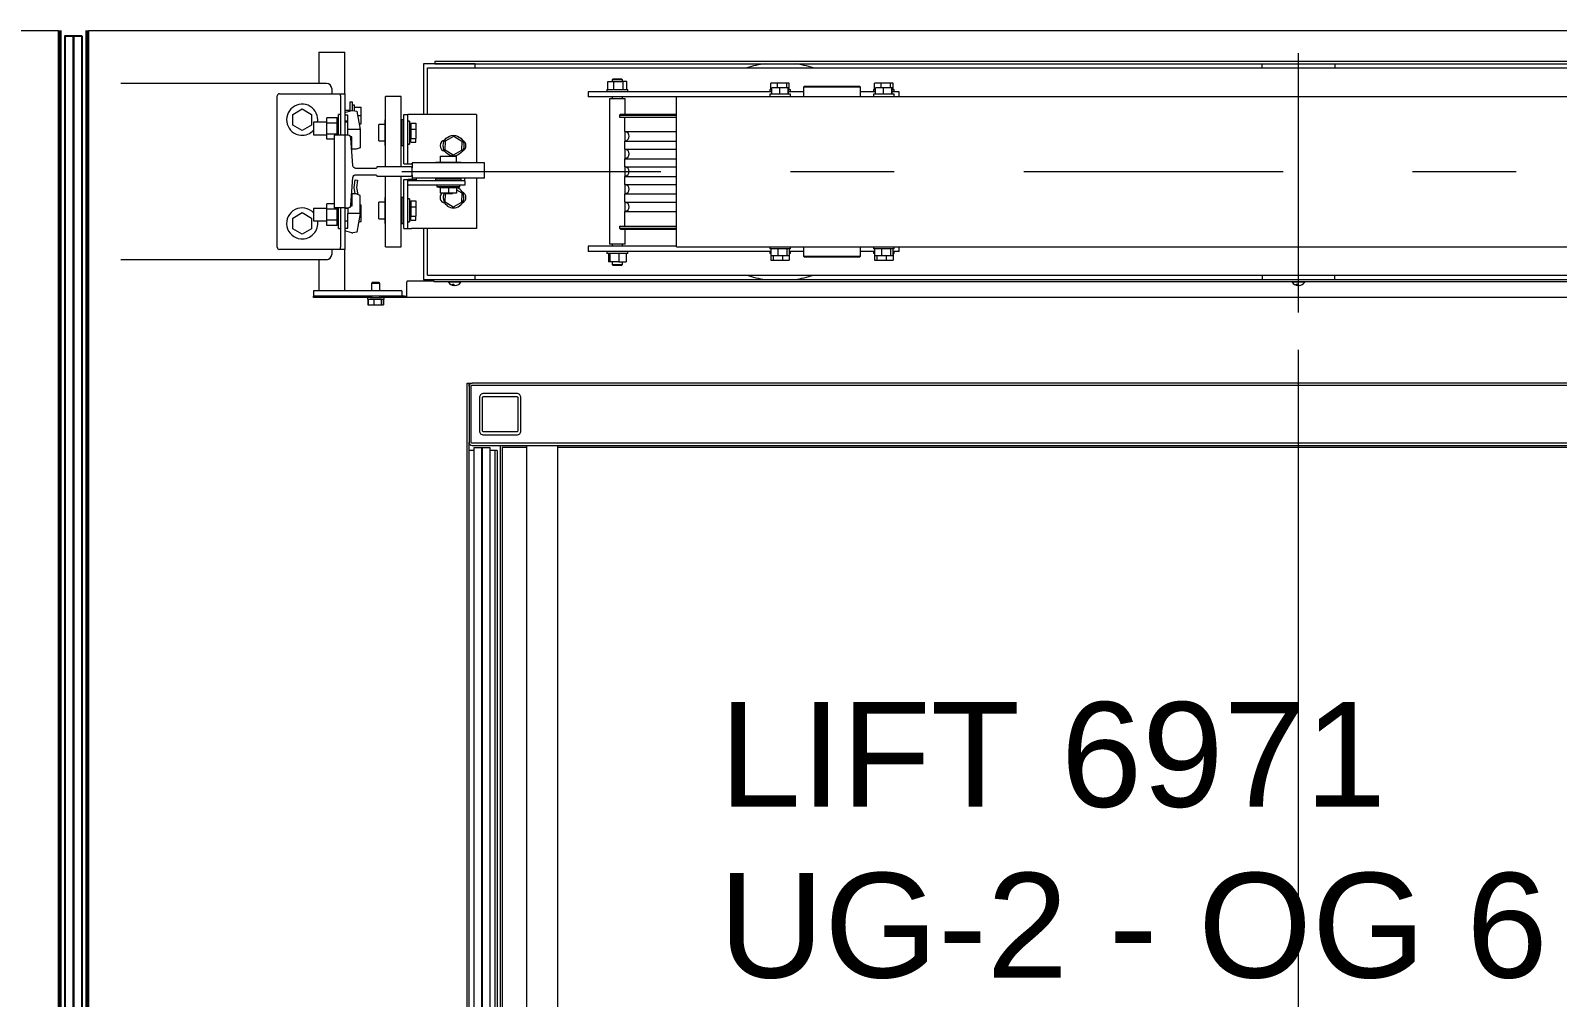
# Model space of a CAD drawing. Header units: millimetres. Extents: x -5 to 111, y -3 to 86.
# Drawn here: x 15.427 to 16.9, y 48.568 to 49.5 of the extents above; entities that cross this region are included whole.
import ezdxf

# ---------------------------------------------------------------- set-up
doc = ezdxf.new("R2010")
doc.units = ezdxf.units.MM
doc.linetypes.add('STRICHPUNKT2', pattern=[0.5, 0.25, -0.125, 0, -0.125])
for name, color, linetype, lineweight in [('A1------N-', 9, 'Continuous', 25), ('A1I6----E-', 3, 'Continuous', 25), ('A1M11---E-', 3, 'Continuous', 25), ('A1Z21---E-', 210, 'Continuous', 18)]:
    doc.layers.add(name, color=color, linetype=linetype, lineweight=lineweight)
doc.styles.add('ARIAL', font='ARIAL.TTF')

# ---------------------------------------------------------------- blocks, each defined once
blk = doc.blocks.new('Gruppe-411')
at = {"layer": 'A1I6----E-', "linetype": 'Continuous', "lineweight": 9}
for p, q in [((-34.9204, 6.5564), (-34.9204, 5.6114)), ((-34.9184, 6.5544), (-34.9184, 5.6114)), ((-34.8949, 6.5544), (-34.9184, 6.5544)), ((-33.4404, 6.5544), (-34.8649, 6.5544))]:
    blk.add_line(p, q, dxfattribs=at)
blk = doc.blocks.new('Gruppe-412')
at = {"layer": 'A1I6----E-', "linetype": 'Continuous', "lineweight": 9}
for p, q in [((-34.9524, 6.6164), (-34.9504, 6.6164)), ((-34.9524, 5.6114), (-34.9524, 6.6164)), ((-34.9504, 6.6164), (-34.9474, 6.6164)), ((-34.9504, 6.6134), (-34.9504, 6.6164)), ((-34.9504, 5.6114), (-34.9504, 6.5594)), ((-34.9474, 6.5514), (-34.9504, 6.5514)), ((-34.9459, 6.5514), (-34.9474, 6.5514)), ((-34.9284, 6.5514), (-34.9299, 6.5514)), ((-34.9254, 6.5514), (-34.9284, 6.5514)), ((-34.9254, 6.5514), (-34.9254, 5.6114)), ((-34.9234, 6.5514), (-34.9254, 6.5514)), ((-34.9234, 6.5514), (-34.9234, 5.6114))]:
    blk.add_line(p, q, dxfattribs=at)
for points in [[(-34.9459, 6.5539), (-34.9459, 4.2689), (-34.9382, 4.2689), (-34.9382, 6.5539)], [(-34.9299, 6.5539), (-34.9377, 6.5539), (-34.9377, 4.2689), (-34.9299, 4.2689)]]:
    blk.add_lwpolyline(points, close=True, dxfattribs=at)
blk = doc.blocks.new('Gruppe-413')
at = {"layer": 'A1I6----E-', "linetype": 'Continuous', "lineweight": 9}
for p, q in [((-34.8949, 6.5564), (-34.8949, 5.6113)), ((-34.8649, 4.2764), (-34.8649, 6.5564))]:
    blk.add_line(p, q, dxfattribs=at)
blk = doc.blocks.new('Gruppe-415')
at = {"layer": 'A1I6----E-', "linetype": 'Continuous', "lineweight": 9, "flags": 128}
for points in [[(-34.9504, 6.5594, 0.414214), (-34.9474, 6.5564), (-33.3534, 6.5564, 0.414214), (-33.3504, 6.5594), (-33.3504, 6.6134, 0.414214), (-33.3534, 6.6164), (-34.9474, 6.6164, 0.414214), (-34.9504, 6.6134)], [(-33.3524, 6.5594, -0.414214), (-33.3534, 6.5584), (-34.9474, 6.5584, -0.414214), (-34.9484, 6.5594), (-34.9484, 6.6134, -0.414214), (-34.9474, 6.6144), (-33.3534, 6.6144, -0.414214), (-33.3524, 6.6134), (-33.3524, 6.5594)], [(-34.9404, 6.5704, 0.414214), (-34.9364, 6.5664), (-34.9044, 6.5664, 0.414214), (-34.9004, 6.5704), (-34.9004, 6.6024, 0.414214), (-34.9044, 6.6064), (-34.9364, 6.6064, 0.414214), (-34.9404, 6.6024)], [(-34.9374, 6.6024, -0.414214), (-34.9364, 6.6034), (-34.9044, 6.6034, -0.414214), (-34.9034, 6.6024), (-34.9034, 6.5704, -0.414214), (-34.9044, 6.5694), (-34.9364, 6.5694, -0.414214), (-34.9374, 6.5704), (-34.9374, 6.6024)]]:
    blk.add_lwpolyline(points, format="xyb", close=True, dxfattribs=at)
at = {"layer": 'A1I6----E-'}
for name in ['Gruppe-412', 'Gruppe-413', 'Gruppe-411']:
    blk.add_blockref(name, (0, 0), dxfattribs=at)
blk = doc.blocks.new('Gruppe-419')
at = {"layer": 'A1I6----E-', "linetype": 'Continuous', "lineweight": 9}
for p, q in [((-35.0954, 6.9354), (-35.0954, 6.9054)), ((-35.0954, 6.9354), (-35.0917, 6.9354)), ((-35.0917, 6.9354), (-35.0742, 6.9354)), ((-35.0742, 6.9354), (-35.0704, 6.9354)), ((-35.0704, 6.8954), (-35.0704, 6.9354)), ((-34.9444, 6.9244), (-34.9944, 6.9244)), ((-34.9944, 6.9244), (-34.9944, 6.8754)), ((-34.9834, 6.9264), (-34.9834, 6.9244)), ((-33.3174, 6.9264), (-34.9834, 6.9264)), ((-34.9834, 6.9244), (-33.3174, 6.9244)), ((-34.9444, 6.9204), (-34.9444, 6.9244)), ((-34.1854, 6.9204), (-34.1854, 6.9244)), ((-34.1854, 6.9244), (-34.1154, 6.9244)), ((-34.1154, 6.9244), (-34.1154, 6.9204)), ((-34.9904, 6.8754), (-34.9904, 6.9204)), ((-34.9904, 6.9204), (-33.3104, 6.9204)), ((-34.8114, 6.9099), (-34.8124, 6.9089)), ((-34.8124, 6.9089), (-34.8124, 6.9074)), ((-34.8024, 6.9089), (-34.8124, 6.9089)), ((-34.8114, 6.9099), (-34.8034, 6.9099)), ((-34.8024, 6.9089), (-34.8034, 6.9099)), ((-34.8024, 6.9074), (-34.8024, 6.9089)), ((-35.0879, 6.9054), (-35.2864, 6.9054)), ((-35.1354, 6.7474), (-35.1354, 6.8934)), ((-35.1334, 6.8954), (-35.0783, 6.8954)), ((-35.0829, 6.9004), (-35.0829, 6.8954)), ((-35.0783, 6.8954), (-35.0744, 6.8954)), ((-35.0744, 6.8934), (-35.0744, 6.8954)), ((-35.0744, 6.8954), (-35.0704, 6.8954)), ((-35.0744, 6.8934), (-35.0744, 6.8554)), ((-35.0704, 6.8954), (-35.0704, 6.8934)), ((-35.0704, 6.8934), (-35.0704, 6.8554)), ((-35.0159, 6.8929), (-35.0309, 6.8929)), ((-35.0309, 6.8249), (-35.0309, 6.8929)), ((-35.0159, 6.8249), (-35.0159, 6.8929)), ((-34.6585, 6.8974), (-34.8354, 6.8974)), ((-34.8354, 6.8974), (-34.8354, 6.8924)), ((-34.8174, 6.8994), (-34.8174, 6.8974)), ((-34.8174, 6.8994), (-34.7982, 6.8994)), ((-34.8166, 6.8994), (-34.8166, 6.9074)), ((-34.8166, 6.9074), (-34.8108, 6.9074)), ((-34.8108, 6.8994), (-34.8108, 6.9074)), ((-34.8108, 6.9074), (-34.8017, 6.9074)), ((-34.8017, 6.8994), (-34.8017, 6.9074)), ((-34.7983, 6.9074), (-34.8017, 6.9074)), ((-34.7983, 6.8994), (-34.7983, 6.9074)), ((-34.7982, 6.8994), (-34.7974, 6.8994)), ((-34.7974, 6.8974), (-34.7974, 6.8994)), ((-34.7504, 6.8883), (-34.7504, 6.8929)), ((-34.7504, 6.8929), (-33.5504, 6.8929)), ((-34.6604, 6.8994), (-34.6604, 6.8974)), ((-34.6604, 6.8994), (-34.6585, 6.8994)), ((-34.6604, 6.8949), (-34.6604, 6.8929)), ((-34.6552, 6.8949), (-34.6604, 6.8949)), ((-34.6594, 6.8994), (-34.6594, 6.9058)), ((-34.6529, 6.9058), (-34.6594, 6.9058)), ((-34.6585, 6.8949), (-34.6585, 6.9013)), ((-34.6506, 6.9013), (-34.6585, 6.9013)), ((-34.6404, 6.8949), (-34.6552, 6.8949)), ((-34.6529, 6.9013), (-34.6529, 6.9058)), ((-34.6439, 6.9058), (-34.6529, 6.9058)), ((-34.6506, 6.8949), (-34.6506, 6.9013)), ((-34.6425, 6.9013), (-34.6506, 6.9013)), ((-34.6439, 6.9013), (-34.6439, 6.9058)), ((-34.6415, 6.9058), (-34.6439, 6.9058)), ((-34.6425, 6.8949), (-34.6425, 6.9013)), ((-34.6424, 6.9013), (-34.6425, 6.9013)), ((-34.6424, 6.8949), (-34.6424, 6.9013)), ((-34.6424, 6.8994), (-34.6405, 6.8994)), ((-34.6279, 6.8974), (-34.6424, 6.8974)), ((-34.6415, 6.8994), (-34.6415, 6.9058)), ((-34.6405, 6.8994), (-34.6404, 6.8994)), ((-34.6404, 6.8974), (-34.6404, 6.8994)), ((-34.6404, 6.8929), (-34.6404, 6.8949)), ((-34.6269, 6.9029), (-34.6279, 6.9019)), ((-34.6279, 6.9019), (-34.6279, 6.8929)), ((-34.5729, 6.9019), (-34.6279, 6.9019)), ((-34.6269, 6.9029), (-34.5739, 6.9029)), ((-34.5729, 6.9019), (-34.5739, 6.9029)), ((-34.5729, 6.8929), (-34.5729, 6.9019)), ((-34.5585, 6.8974), (-34.5729, 6.8974)), ((-34.5604, 6.8994), (-34.5604, 6.8974)), ((-34.5604, 6.8994), (-34.5585, 6.8994)), ((-34.5604, 6.8949), (-34.5604, 6.8929)), ((-34.5552, 6.8949), (-34.5604, 6.8949)), ((-34.5594, 6.8994), (-34.5594, 6.9058)), ((-34.5529, 6.9058), (-34.5594, 6.9058)), ((-34.5585, 6.8949), (-34.5585, 6.9013)), ((-34.5506, 6.9013), (-34.5585, 6.9013)), ((-34.5404, 6.8949), (-34.5552, 6.8949)), ((-34.5529, 6.9013), (-34.5529, 6.9058)), ((-34.5439, 6.9058), (-34.5529, 6.9058)), ((-34.5506, 6.8949), (-34.5506, 6.9013)), ((-34.5425, 6.9013), (-34.5506, 6.9013)), ((-34.5439, 6.9013), (-34.5439, 6.9058)), ((-34.5415, 6.9058), (-34.5439, 6.9058)), ((-34.5425, 6.8949), (-34.5425, 6.9013)), ((-34.5424, 6.9013), (-34.5425, 6.9013)), ((-34.5424, 6.8949), (-34.5424, 6.9013)), ((-34.5424, 6.8994), (-34.5405, 6.8994)), ((-34.5354, 6.8974), (-34.5424, 6.8974)), ((-34.5415, 6.8994), (-34.5415, 6.9058)), ((-34.5405, 6.8994), (-34.5404, 6.8994)), ((-34.5404, 6.8974), (-34.5404, 6.8994)), ((-34.5404, 6.8929), (-34.5404, 6.8949)), ((-34.5354, 6.8929), (-34.5354, 6.8974)), ((-35.1204, 6.8756), (-35.1114, 6.8808)), ((-35.1114, 6.8808), (-35.1024, 6.8756)), ((-35.0654, 6.8794), (-35.0704, 6.8794)), ((-35.0704, 6.8774), (-35.0634, 6.8794)), ((-35.0654, 6.8874), (-35.0654, 6.8788)), ((-35.0629, 6.8874), (-35.0654, 6.8874)), ((-35.0634, 6.8794), (-35.0624, 6.8794)), ((-35.0629, 6.8794), (-35.0629, 6.8874)), ((-35.0609, 6.8844), (-35.0629, 6.8844)), ((-35.0624, 6.8794), (-35.0586, 6.8787)), ((-35.0609, 6.8791), (-35.0609, 6.8844)), ((-35.0609, 6.8824), (-35.0545, 6.8824)), ((-35.0586, 6.8787), (-35.0554, 6.8609)), ((-35.0545, 6.8744), (-35.0545, 6.8824)), ((-34.7504, 6.8924), (-34.8354, 6.8924)), ((-34.8149, 6.8904), (-34.8149, 6.7504)), ((-34.8145, 6.8904), (-34.8149, 6.8904)), ((-34.7999, 6.8904), (-34.8145, 6.8904)), ((-34.8124, 6.8924), (-34.8124, 6.8904)), ((-34.8024, 6.8904), (-34.8024, 6.8924)), ((-34.7999, 6.8759), (-34.7999, 6.8904)), ((-34.7504, 6.7524), (-34.7504, 6.8883)), ((-35.1204, 6.8652), (-35.1204, 6.8756)), ((-35.1114, 6.86), (-35.1204, 6.8652)), ((-35.1024, 6.8652), (-35.1114, 6.86)), ((-35.1024, 6.8756), (-35.1024, 6.8652)), ((-35.0875, 6.8679), (-35.1004, 6.8679)), ((-35.1004, 6.8679), (-35.1004, 6.8559)), ((-35.0775, 6.8723), (-35.0875, 6.8723)), ((-35.0875, 6.867), (-35.0875, 6.8723)), ((-35.0775, 6.867), (-35.0875, 6.867)), ((-35.0875, 6.8566), (-35.0875, 6.867)), ((-35.0763, 6.8754), (-35.0775, 6.8681)), ((-35.0775, 6.867), (-35.0775, 6.8723)), ((-35.0775, 6.8566), (-35.0775, 6.867)), ((-35.0744, 6.8754), (-35.0763, 6.8754)), ((-35.0763, 6.8554), (-35.0763, 6.8754)), ((-35.0674, 6.8749), (-35.0704, 6.8749)), ((-35.0704, 6.8694), (-35.0674, 6.8694)), ((-35.0674, 6.8679), (-35.0704, 6.8679)), ((-35.0674, 6.8609), (-35.0674, 6.8749)), ((-35.0578, 6.8744), (-35.0545, 6.8744)), ((-35.0564, 6.8664), (-35.0545, 6.8664)), ((-35.0545, 6.8664), (-35.0545, 6.8744)), ((-35.0314, 6.8659), (-35.0374, 6.8659)), ((-35.0374, 6.8502), (-35.0374, 6.8659)), ((-35.0309, 6.8704), (-35.0314, 6.8704)), ((-35.0314, 6.8642), (-35.0314, 6.8704)), ((-35.0314, 6.8454), (-35.0314, 6.8642)), ((-35.0154, 6.8704), (-35.0159, 6.8704)), ((-35.0134, 6.8704), (-35.0154, 6.8704)), ((-35.0154, 6.8454), (-35.0154, 6.8704)), ((-35.0154, 6.8704), (-35.0154, 6.8454)), ((-35.0134, 6.8754), (-35.0094, 6.8754)), ((-35.0134, 6.8279), (-35.0134, 6.8754)), ((-35.0094, 6.8279), (-35.0094, 6.8754)), ((-35.0058, 6.8754), (-35.0094, 6.8754)), ((-35.0078, 6.869), (-35.0094, 6.869)), ((-35.0067, 6.863), (-35.0078, 6.869)), ((-35.0078, 6.869), (-35.0078, 6.8579)), ((-35.0067, 6.8671), (-35.0017, 6.8671)), ((-35.0067, 6.8671), (-35.0067, 6.8614)), ((-34.9434, 6.8754), (-35.0058, 6.8754)), ((-35.0017, 6.8671), (-35.0017, 6.8614)), ((-34.9434, 6.8754), (-34.9434, 6.8289)), ((-34.8044, 6.8759), (-34.8054, 6.8749)), ((-34.8054, 6.8749), (-34.8054, 6.8729)), ((-34.8054, 6.8749), (-34.7504, 6.8749)), ((-34.8054, 6.8729), (-34.7504, 6.8729)), ((-34.8044, 6.8759), (-34.7504, 6.8759)), ((-34.8004, 6.8729), (-34.8004, 6.859)), ((-35.1004, 6.8559), (-35.0875, 6.8559)), ((-35.0775, 6.8566), (-35.0875, 6.8566)), ((-35.0875, 6.8515), (-35.0875, 6.8566)), ((-35.0804, 6.8515), (-35.0875, 6.8515)), ((-35.0804, 6.8554), (-35.0804, 6.7854)), ((-35.0704, 6.8554), (-35.0804, 6.8554)), ((-35.0775, 6.8554), (-35.0775, 6.8566)), ((-35.0775, 6.8557), (-35.0775, 6.8554)), ((-35.0704, 6.8559), (-35.0674, 6.8559)), ((-35.0554, 6.8609), (-35.0674, 6.8609)), ((-35.0674, 6.8554), (-35.0674, 6.8609)), ((-35.0634, 6.8539), (-35.0647, 6.8539)), ((-35.0634, 6.8419), (-35.0634, 6.8539)), ((-35.0554, 6.8609), (-35.0554, 6.8434)), ((-35.0374, 6.8499), (-35.0374, 6.8502)), ((-35.0374, 6.8499), (-35.0314, 6.8499)), ((-35.0078, 6.8579), (-35.0078, 6.8468)), ((-35.0078, 6.8468), (-35.0067, 6.8528)), ((-35.0067, 6.8614), (-35.0017, 6.8614)), ((-35.0067, 6.8614), (-35.0067, 6.8523)), ((-35.0067, 6.8523), (-35.0017, 6.8523)), ((-35.0067, 6.8487), (-35.0067, 6.8523)), ((-35.0067, 6.8487), (-35.0017, 6.8487)), ((-35.0014, 6.8621), (-35.0017, 6.8623)), ((-35.0017, 6.8614), (-35.0017, 6.8523)), ((-35.0017, 6.8535), (-35.0014, 6.8537)), ((-35.0017, 6.8487), (-35.0017, 6.8523)), ((-35.0014, 6.8537), (-35.0014, 6.8621)), ((-34.9736, 6.841), (-34.9733, 6.8502)), ((-34.9733, 6.8502), (-34.9652, 6.8546)), ((-34.9652, 6.8546), (-34.9573, 6.8498)), ((-34.9573, 6.8498), (-34.9576, 6.8406)), ((-34.8004, 6.859), (-34.7997, 6.8588)), ((-34.8004, 6.859), (-34.7504, 6.859)), ((-34.7997, 6.85), (-34.8004, 6.8498)), ((-34.8004, 6.8498), (-34.8004, 6.842)), ((-34.8004, 6.8498), (-34.7504, 6.8498)), ((-34.7999, 6.8499), (-34.7999, 6.8589)), ((-35.0594, 6.8419), (-35.0634, 6.8419)), ((-35.0554, 6.8434), (-35.0594, 6.8419)), ((-35.0314, 6.8454), (-35.0309, 6.8454)), ((-35.0159, 6.8454), (-35.0154, 6.8454)), ((-35.0154, 6.8454), (-35.0134, 6.8454)), ((-35.0094, 6.8468), (-35.0078, 6.8468)), ((-34.9784, 6.8354), (-34.9784, 6.8294)), ((-34.9784, 6.8354), (-34.9624, 6.8354)), ((-34.9657, 6.8362), (-34.9736, 6.841)), ((-34.9576, 6.8406), (-34.9657, 6.8362)), ((-34.9624, 6.8294), (-34.9624, 6.8354)), ((-34.8004, 6.842), (-34.7997, 6.8418)), ((-34.8004, 6.842), (-34.7504, 6.842)), ((-34.7999, 6.8329), (-34.7999, 6.8419)), ((-35.0134, 6.8279), (-35.0094, 6.8279)), ((-35.0094, 6.8279), (-35.0058, 6.8279)), ((-35.0054, 6.8279), (-35.0058, 6.8279)), ((-35.0054, 6.8289), (-35.0054, 6.8239)), ((-34.9354, 6.8289), (-35.0054, 6.8289)), ((-34.9829, 6.8294), (-34.9829, 6.8289)), ((-34.9829, 6.8294), (-34.9579, 6.8294)), ((-34.9579, 6.8289), (-34.9579, 6.8294)), ((-34.9354, 6.8139), (-34.9354, 6.8289)), ((-34.7997, 6.833), (-34.8004, 6.8328)), ((-34.8004, 6.8328), (-34.8004, 6.825)), ((-34.8004, 6.8328), (-34.7504, 6.8328)), ((-34.8004, 6.825), (-34.7997, 6.8248)), ((-34.8004, 6.825), (-34.7504, 6.825)), ((-34.7999, 6.8159), (-34.7999, 6.8249)), ((-35.0614, 6.8049), (-35.0604, 6.8124)), ((-35.0603, 6.7989), (-35.0614, 6.8049)), ((-35.0604, 6.8124), (-35.058, 6.8121)), ((-35.058, 6.8121), (-35.0589, 6.805)), ((-35.0589, 6.805), (-35.0576, 6.7982)), ((-35.0309, 6.7479), (-35.0309, 6.8159)), ((-35.0159, 6.7479), (-35.0159, 6.8159)), ((-35.0134, 6.7654), (-35.0134, 6.8129)), ((-35.0134, 6.8129), (-35.0094, 6.8129)), ((-35.0094, 6.8114), (-35.0094, 6.8129)), ((-35.0058, 6.8129), (-35.0094, 6.8129)), ((-35.0094, 6.8074), (-35.0094, 6.8114)), ((-34.9739, 6.8114), (-35.0094, 6.8114)), ((-34.9544, 6.8074), (-35.0094, 6.8074)), ((-35.0094, 6.7654), (-35.0094, 6.8074)), ((-35.0058, 6.8129), (-35.0014, 6.8129)), ((-35.0054, 6.8169), (-35.0054, 6.8139)), ((-35.0054, 6.8139), (-35.0054, 6.8129)), ((-34.9354, 6.8139), (-35.0054, 6.8139)), ((-35.0014, 6.8139), (-35.0014, 6.8114)), ((-34.9829, 6.8139), (-34.9829, 6.8114)), ((-34.9752, 6.8134), (-34.9829, 6.8134)), ((-34.9829, 6.8134), (-34.9579, 6.8134)), ((-34.9816, 6.8074), (-34.9816, 6.8058)), ((-34.9816, 6.8058), (-34.9755, 6.8046)), ((-34.9593, 6.8058), (-34.9816, 6.8058)), ((-34.9784, 6.8046), (-34.9784, 6.7996)), ((-34.9704, 6.8046), (-34.9784, 6.8046)), ((-34.9579, 6.8134), (-34.9752, 6.8134)), ((-34.9669, 6.8114), (-34.9752, 6.8114)), ((-34.9624, 6.8046), (-34.9704, 6.8046)), ((-34.9704, 6.8046), (-34.9704, 6.7996)), ((-34.9544, 6.8114), (-34.9669, 6.8114)), ((-34.9653, 6.8046), (-34.9593, 6.8058)), ((-34.9624, 6.8046), (-34.9624, 6.7996)), ((-34.9593, 6.8058), (-34.9593, 6.8074)), ((-34.9579, 6.8134), (-34.9579, 6.8139)), ((-34.9579, 6.8114), (-34.9579, 6.8134)), ((-34.9544, 6.8114), (-34.9544, 6.8139)), ((-34.9544, 6.8114), (-34.9544, 6.8074)), ((-34.9434, 6.8139), (-34.9434, 6.7654)), ((-34.7997, 6.816), (-34.8004, 6.8158)), ((-34.8004, 6.8158), (-34.8004, 6.808)), ((-34.8004, 6.8158), (-34.7504, 6.8158)), ((-34.8004, 6.808), (-34.7997, 6.8078)), ((-34.8004, 6.808), (-34.7504, 6.808)), ((-34.7999, 6.7989), (-34.7999, 6.8079)), ((-35.0641, 6.7916), (-35.0634, 6.792)), ((-35.0634, 6.7989), (-35.0634, 6.7869)), ((-35.0594, 6.7989), (-35.0634, 6.7989)), ((-35.0554, 6.7974), (-35.0594, 6.7989)), ((-35.0554, 6.7799), (-35.0554, 6.7974)), ((-35.0314, 6.7909), (-35.0374, 6.7909)), ((-35.0374, 6.7749), (-35.0374, 6.7909)), ((-35.0309, 6.7954), (-35.0314, 6.7954)), ((-35.0314, 6.7704), (-35.0314, 6.7954)), ((-35.0154, 6.7954), (-35.0159, 6.7954)), ((-35.0134, 6.7954), (-35.0154, 6.7954)), ((-35.0154, 6.7704), (-35.0154, 6.7954)), ((-35.0154, 6.7952), (-35.0154, 6.7704)), ((-35.0078, 6.794), (-35.0094, 6.794)), ((-35.0067, 6.788), (-35.0078, 6.794)), ((-35.0078, 6.794), (-35.0078, 6.7829)), ((-35.0067, 6.7921), (-35.0017, 6.7921)), ((-35.0067, 6.7921), (-35.0067, 6.7864)), ((-35.0017, 6.7921), (-35.0017, 6.7864)), ((-34.9704, 6.7996), (-34.9784, 6.7996)), ((-34.9749, 6.7996), (-34.9746, 6.7994)), ((-34.9746, 6.7994), (-34.9663, 6.7994)), ((-34.9736, 6.791), (-34.9733, 6.7994)), ((-34.9657, 6.7862), (-34.9736, 6.791)), ((-34.9624, 6.7996), (-34.9704, 6.7996)), ((-34.9663, 6.7994), (-34.966, 6.7996)), ((-34.9576, 6.7906), (-34.9657, 6.7862)), ((-34.9624, 6.8029), (-34.9573, 6.7998)), ((-34.9573, 6.7998), (-34.9576, 6.7906)), ((-34.7997, 6.799), (-34.8004, 6.7988)), ((-34.8004, 6.7988), (-34.8004, 6.791)), ((-34.8004, 6.7988), (-34.7504, 6.7988)), ((-34.8004, 6.791), (-34.7997, 6.7908)), ((-34.8004, 6.791), (-34.7504, 6.791)), ((-34.7999, 6.7819), (-34.7999, 6.7909)), ((-35.1204, 6.7756), (-35.1114, 6.7808)), ((-35.1204, 6.7652), (-35.1204, 6.7756)), ((-35.1114, 6.7808), (-35.1024, 6.7756)), ((-35.1024, 6.7756), (-35.1024, 6.7652)), ((-35.0875, 6.7849), (-35.1004, 6.7849)), ((-35.1004, 6.7849), (-35.1004, 6.7789)), ((-35.1004, 6.7789), (-35.1004, 6.7729)), ((-35.0804, 6.7893), (-35.0875, 6.7893)), ((-35.0875, 6.784), (-35.0875, 6.7893)), ((-35.0775, 6.784), (-35.0875, 6.784)), ((-35.0875, 6.7736), (-35.0875, 6.784)), ((-35.0704, 6.7854), (-35.0804, 6.7854)), ((-35.0775, 6.7854), (-35.0775, 6.7851)), ((-35.0775, 6.784), (-35.0775, 6.7854)), ((-35.0775, 6.7736), (-35.0775, 6.784)), ((-35.0763, 6.7654), (-35.0763, 6.7854)), ((-35.0744, 6.7854), (-35.0744, 6.7474)), ((-35.0704, 6.7854), (-35.0704, 6.7474)), ((-35.0674, 6.7849), (-35.0704, 6.7849)), ((-35.0674, 6.7854), (-35.0674, 6.7799)), ((-35.0674, 6.7659), (-35.0674, 6.7799)), ((-35.0554, 6.7799), (-35.0674, 6.7799)), ((-35.0634, 6.7869), (-35.0647, 6.7869)), ((-35.0554, 6.7799), (-35.0586, 6.7621)), ((-35.0554, 6.7884), (-35.0545, 6.7884)), ((-35.0554, 6.7804), (-35.0545, 6.7804)), ((-35.0545, 6.7804), (-35.0545, 6.7884)), ((-35.0545, 6.7724), (-35.0545, 6.7804)), ((-35.0078, 6.7829), (-35.0078, 6.7718)), ((-35.0078, 6.7718), (-35.0067, 6.7778)), ((-35.0067, 6.7864), (-35.0017, 6.7864)), ((-35.0067, 6.7864), (-35.0067, 6.7773)), ((-35.0067, 6.7773), (-35.0017, 6.7773)), ((-35.0067, 6.7737), (-35.0067, 6.7773)), ((-35.0014, 6.7871), (-35.0017, 6.7873)), ((-35.0017, 6.7864), (-35.0017, 6.7773)), ((-35.0017, 6.7785), (-35.0014, 6.7787)), ((-35.0017, 6.7737), (-35.0017, 6.7773)), ((-35.0014, 6.7787), (-35.0014, 6.7871)), ((-34.7997, 6.782), (-34.8004, 6.7818)), ((-34.8004, 6.7818), (-34.8004, 6.7679)), ((-34.8004, 6.7818), (-34.7504, 6.7818)), ((-35.1114, 6.76), (-35.1204, 6.7652)), ((-35.1024, 6.7652), (-35.1114, 6.76)), ((-35.1004, 6.7729), (-35.0875, 6.7729)), ((-35.0775, 6.7736), (-35.0875, 6.7736)), ((-35.0875, 6.7685), (-35.0875, 6.7736)), ((-35.0775, 6.7685), (-35.0875, 6.7685)), ((-35.0775, 6.7685), (-35.0775, 6.7736)), ((-35.0775, 6.7727), (-35.0763, 6.7654)), ((-35.0763, 6.7654), (-35.0744, 6.7654)), ((-35.0704, 6.7729), (-35.0674, 6.7729)), ((-35.0704, 6.7659), (-35.0674, 6.7659)), ((-35.0634, 6.7614), (-35.0704, 6.7634)), ((-35.0634, 6.7614), (-35.0624, 6.7614)), ((-35.0586, 6.7621), (-35.0624, 6.7614)), ((-35.0568, 6.7724), (-35.0545, 6.7724)), ((-35.0374, 6.7749), (-35.0314, 6.7749)), ((-35.0314, 6.7704), (-35.0309, 6.7704)), ((-35.0159, 6.7704), (-35.0154, 6.7704)), ((-35.0154, 6.7704), (-35.0134, 6.7704)), ((-35.0134, 6.7654), (-35.0094, 6.7654)), ((-35.0094, 6.7718), (-35.0078, 6.7718)), ((-35.0094, 6.7654), (-35.0058, 6.7654)), ((-35.0067, 6.7737), (-35.0017, 6.7737)), ((-34.9434, 6.7654), (-35.0058, 6.7654)), ((-34.9944, 6.7654), (-34.9944, 6.7164)), ((-34.9904, 6.7204), (-34.9904, 6.7654)), ((-34.8054, 6.7679), (-34.8054, 6.7659)), ((-34.8054, 6.7679), (-34.7504, 6.7679)), ((-34.8054, 6.7659), (-34.8044, 6.7649)), ((-34.8054, 6.7659), (-34.7504, 6.7659)), ((-34.8044, 6.7649), (-34.7504, 6.7649)), ((-34.7999, 6.7504), (-34.7999, 6.7649)), ((-35.0744, 6.7454), (-35.0744, 6.7474)), ((-35.0704, 6.7474), (-35.0704, 6.7454)), ((-35.0309, 6.7479), (-35.0159, 6.7479)), ((-34.7504, 6.7484), (-34.8354, 6.7484)), ((-34.8354, 6.7484), (-34.8354, 6.7434)), ((-34.8145, 6.7504), (-34.8149, 6.7504)), ((-34.7999, 6.7504), (-34.8145, 6.7504)), ((-34.8124, 6.7504), (-34.8124, 6.7484)), ((-34.8024, 6.7484), (-34.8024, 6.7504)), ((-34.7504, 6.7479), (-34.7504, 6.7524)), ((-34.7504, 6.7479), (-33.5504, 6.7479)), ((-34.6604, 6.7479), (-34.6604, 6.7459)), ((-34.6604, 6.7459), (-34.6604, 6.7459)), ((-34.6404, 6.7459), (-34.6604, 6.7459)), ((-34.6593, 6.7459), (-34.6593, 6.7395)), ((-34.6526, 6.7459), (-34.6526, 6.7395)), ((-34.6438, 6.7459), (-34.6438, 6.7395)), ((-34.6416, 6.7459), (-34.6416, 6.7395)), ((-34.6404, 6.7459), (-34.6404, 6.7479)), ((-34.6279, 6.7479), (-34.6279, 6.7389)), ((-34.5729, 6.7389), (-34.5729, 6.7479)), ((-34.5604, 6.7479), (-34.5604, 6.7459)), ((-34.5604, 6.7459), (-34.5604, 6.7459)), ((-34.5404, 6.7459), (-34.5604, 6.7459)), ((-34.5593, 6.7459), (-34.5593, 6.7395)), ((-34.5526, 6.7459), (-34.5526, 6.7395)), ((-34.5438, 6.7459), (-34.5438, 6.7395)), ((-34.5416, 6.7459), (-34.5416, 6.7395)), ((-34.5404, 6.7459), (-34.5404, 6.7479)), ((-34.5354, 6.7434), (-34.5354, 6.7479)), ((-35.0879, 6.7354), (-35.2864, 6.7354)), ((-35.0783, 6.7454), (-35.1334, 6.7454)), ((-35.0954, 6.7354), (-35.0954, 6.7054)), ((-35.0829, 6.7454), (-35.0829, 6.7404)), ((-35.0744, 6.7454), (-35.0783, 6.7454)), ((-35.0704, 6.7454), (-35.0744, 6.7454)), ((-35.0704, 6.7054), (-35.0704, 6.7454)), ((-34.6593, 6.7434), (-34.8354, 6.7434)), ((-34.8174, 6.7434), (-34.8174, 6.7414)), ((-34.7974, 6.7414), (-34.8174, 6.7414)), ((-34.816, 6.7414), (-34.816, 6.7334)), ((-34.8147, 6.7334), (-34.816, 6.7334)), ((-34.8147, 6.7414), (-34.8147, 6.7334)), ((-34.8061, 6.7334), (-34.8147, 6.7334)), ((-34.8124, 6.7334), (-34.8124, 6.7309)), ((-34.8124, 6.7309), (-34.8114, 6.7299)), ((-34.8124, 6.7309), (-34.8024, 6.7309)), ((-34.8061, 6.7414), (-34.8061, 6.7334)), ((-34.8061, 6.7334), (-34.7989, 6.7334)), ((-34.8034, 6.7299), (-34.8024, 6.7309)), ((-34.8024, 6.7309), (-34.8024, 6.7334)), ((-34.7989, 6.7414), (-34.7989, 6.7334)), ((-34.7974, 6.7414), (-34.7974, 6.7434)), ((-34.6604, 6.7434), (-34.6604, 6.7414)), ((-34.6604, 6.7414), (-34.6604, 6.7414)), ((-34.6594, 6.7414), (-34.6604, 6.7414)), ((-34.6594, 6.7414), (-34.6594, 6.735)), ((-34.6594, 6.735), (-34.657, 6.735)), ((-34.6593, 6.7395), (-34.6526, 6.7395)), ((-34.657, 6.7395), (-34.657, 6.735)), ((-34.657, 6.735), (-34.648, 6.735)), ((-34.6526, 6.7395), (-34.6438, 6.7395)), ((-34.648, 6.7395), (-34.648, 6.735)), ((-34.648, 6.735), (-34.6415, 6.735)), ((-34.6438, 6.7395), (-34.6416, 6.7395)), ((-34.6279, 6.7434), (-34.6416, 6.7434)), ((-34.6415, 6.7414), (-34.6415, 6.735)), ((-34.6404, 6.7414), (-34.6415, 6.7414)), ((-34.6404, 6.7414), (-34.6404, 6.7434)), ((-34.6279, 6.7389), (-34.6269, 6.7379)), ((-34.6279, 6.7389), (-34.5729, 6.7389)), ((-34.5739, 6.7379), (-34.6269, 6.7379)), ((-34.5739, 6.7379), (-34.5729, 6.7389)), ((-34.5593, 6.7434), (-34.5729, 6.7434)), ((-34.5604, 6.7434), (-34.5604, 6.7414)), ((-34.5604, 6.7414), (-34.5604, 6.7414)), ((-34.5594, 6.7414), (-34.5604, 6.7414)), ((-34.5594, 6.7414), (-34.5594, 6.735)), ((-34.5594, 6.735), (-34.557, 6.735)), ((-34.5593, 6.7395), (-34.5526, 6.7395)), ((-34.557, 6.7395), (-34.557, 6.735)), ((-34.557, 6.735), (-34.548, 6.735)), ((-34.5526, 6.7395), (-34.5438, 6.7395)), ((-34.548, 6.7395), (-34.548, 6.735)), ((-34.548, 6.735), (-34.5415, 6.735)), ((-34.5438, 6.7395), (-34.5416, 6.7395)), ((-34.5354, 6.7434), (-34.5416, 6.7434)), ((-34.5415, 6.7414), (-34.5415, 6.735)), ((-34.5404, 6.7414), (-34.5415, 6.7414)), ((-34.5404, 6.7414), (-34.5404, 6.7434)), ((-34.9944, 6.7164), (-34.9444, 6.7164)), ((-34.9904, 6.7204), (-33.3104, 6.7204)), ((-34.9844, 6.7144), (-34.9844, 6.7164)), ((-34.9844, 6.7164), (-33.3164, 6.7164)), ((-34.9444, 6.7164), (-34.9444, 6.7204)), ((-34.8034, 6.7299), (-34.8114, 6.7299)), ((-34.1854, 6.7204), (-34.1854, 6.7164)), ((-34.1854, 6.7164), (-34.1154, 6.7164)), ((-34.1154, 6.7164), (-34.1154, 6.7204)), ((-35.0154, 6.7054), (-35.1004, 6.7054)), ((-35.1004, 6.7054), (-35.1004, 6.7004)), ((-35.0438, 6.7133), (-35.0444, 6.7126)), ((-35.0444, 6.7126), (-35.0444, 6.7054)), ((-35.0394, 6.7126), (-35.0444, 6.7126)), ((-35.0396, 6.7133), (-35.0438, 6.7133)), ((-35.0371, 6.7133), (-35.0396, 6.7133)), ((-35.0364, 6.7126), (-35.0394, 6.7126)), ((-35.0364, 6.7126), (-35.0371, 6.7133)), ((-35.0364, 6.7054), (-35.0364, 6.7126)), ((-35.0154, 6.7054), (-35.0154, 6.7004)), ((-35.0104, 6.7022), (-35.0104, 6.7142)), ((-35.0104, 6.6989), (-35.0104, 6.7022)), ((-35.0097, 6.7149), (-34.9844, 6.7149)), ((-34.9844, 6.7144), (-33.3164, 6.7144)), ((-34.9704, 6.7144), (-34.9704, 6.7137)), ((-34.9664, 6.7137), (-34.9704, 6.7137)), ((-34.9665, 6.7119), (-34.9653, 6.7119)), ((-34.9584, 6.7137), (-34.9664, 6.7137)), ((-34.9584, 6.7137), (-34.9584, 6.7144)), ((-34.1564, 6.7144), (-34.1564, 6.7137)), ((-34.1524, 6.7137), (-34.1564, 6.7137)), ((-34.1525, 6.7119), (-34.1513, 6.7119)), ((-34.1444, 6.7137), (-34.1524, 6.7137)), ((-34.1444, 6.7137), (-34.1444, 6.7144)), ((-35.0154, 6.7004), (-35.1004, 6.7004)), ((-35.1004, 6.6989), (-35.1004, 6.7004)), ((-35.1004, 6.7004), (-35.0997, 6.7004)), ((-35.0997, 6.6989), (-35.1004, 6.6989)), ((-35.0466, 6.7004), (-35.0997, 6.7004)), ((-35.0466, 6.6989), (-35.0997, 6.6989)), ((-35.0484, 6.6989), (-35.0484, 6.6973)), ((-35.0484, 6.6973), (-35.0324, 6.6973)), ((-35.0479, 6.6973), (-35.0479, 6.692)), ((-35.0479, 6.692), (-35.0477, 6.692)), ((-35.0477, 6.6973), (-35.0477, 6.692)), ((-35.0477, 6.692), (-35.0424, 6.692)), ((-35.0466, 6.7004), (-35.0459, 6.7004)), ((-35.0459, 6.6989), (-35.0466, 6.6989)), ((-35.0459, 6.7004), (-35.0459, 6.6989)), ((-35.0459, 6.6989), (-35.0349, 6.6989)), ((-35.0444, 6.7004), (-35.0444, 6.6989)), ((-35.0424, 6.6973), (-35.0424, 6.692)), ((-35.0424, 6.692), (-35.0352, 6.692)), ((-35.0364, 6.6989), (-35.0364, 6.7004)), ((-35.0352, 6.6973), (-35.0352, 6.692)), ((-35.0352, 6.692), (-35.0332, 6.692)), ((-35.0349, 6.6989), (-35.0349, 6.7004)), ((-35.0349, 6.7004), (-35.0342, 6.7004)), ((-35.0342, 6.6989), (-35.0349, 6.6989)), ((-35.0126, 6.7004), (-35.0342, 6.7004)), ((-35.0126, 6.6989), (-35.0342, 6.6989)), ((-35.0332, 6.6973), (-35.0332, 6.692)), ((-35.0332, 6.692), (-35.0329, 6.692)), ((-35.0329, 6.6973), (-35.0329, 6.692)), ((-35.0324, 6.6973), (-35.0324, 6.6989)), ((-35.0126, 6.7004), (-35.0119, 6.7004)), ((-35.0119, 6.6989), (-35.0126, 6.6989)), ((-35.0119, 6.7004), (-35.0119, 6.6989)), ((-35.0119, 6.7004), (-35.0112, 6.7004)), ((-35.0112, 6.6989), (-35.0119, 6.6989)), ((-35.0111, 6.7004), (-35.0112, 6.7004)), ((-35.0112, 6.6989), (-35.0111, 6.6989)), ((-35.0111, 6.7004), (-35.0104, 6.7004)), ((-35.0104, 6.6989), (-35.0111, 6.6989)), ((-33.2904, 6.6989), (-35.0104, 6.6989))]:
    blk.add_line(p, q, dxfattribs=at)
at = {"layer": 'A1I6----E-', "linetype": 'Continuous', "lineweight": 9, "flags": 128}
blk.add_lwpolyline([(-35.0626, 6.8146, -0.396047), (-35.0596, 6.8174), (-35.0409, 6.8174, -0.414214), (-35.0394, 6.8159), (-35.0064, 6.8159), (-35.0054, 6.8169), (-35.0054, 6.8239), (-35.0064, 6.8249), (-35.0394, 6.8249, -0.414214), (-35.0409, 6.8234), (-35.0596, 6.8234, -0.396047), (-35.0626, 6.8262), (-35.0643, 6.8526, 0.396047), (-35.0673, 6.8554), (-35.0704, 6.8554), (-35.0704, 6.7854), (-35.0673, 6.7854, 0.396047), (-35.0643, 6.7882)], format="xyb", close=True, dxfattribs=at)
at = {"layer": 'A1I6----E-', "linetype": 'Continuous', "lineweight": 9}
for points in [[(-34.9644, 6.7107), (-34.9647, 6.7105), (-34.9651, 6.7104), (-34.9654, 6.7105), (-34.9658, 6.7108), (-34.9662, 6.7113), (-34.9665, 6.7119)], [(-34.9653, 6.7119), (-34.9649, 6.7113), (-34.9646, 6.7108), (-34.9642, 6.7105), (-34.9638, 6.7104), (-34.9638, 6.7104)], [(-34.1504, 6.7107), (-34.1507, 6.7105), (-34.1511, 6.7104), (-34.1514, 6.7105), (-34.1518, 6.7108), (-34.1522, 6.7113), (-34.1525, 6.7119)], [(-34.1513, 6.7119), (-34.1509, 6.7113), (-34.1506, 6.7108), (-34.1502, 6.7105), (-34.1498, 6.7104), (-34.1498, 6.7104)]]:
    blk.add_lwpolyline(points, dxfattribs=at)
blk.add_circle((-34.9654, 6.8454), 0.01, dxfattribs=at)
for centre, radius, start, end in [((-34.6504, 6.8204), 0.105, 97.9139, 107.7528), ((-34.6504, 6.8204), 0.105, 72.2472, 82.0861), ((-35.1334, 6.8934), 0.002, 90, 180), ((-35.0879, 6.9004), 0.005, 0, 90), ((-35.1114, 6.8704), 0.015, 350.4059, 264.8037), ((-35.1114, 6.8704), 0.015, 264.8037, 317.1771), ((-34.9729, 6.8454), 0.0055, 99.418, 260.582), ((-34.9589, 6.8454), 0.0055, 292.6199, 67.3801), ((-34.8004, 6.8544), 0.0045, 280, 80), ((-34.8004, 6.8374), 0.0045, 280, 80), ((-34.8004, 6.8204), 0.0045, 280, 80), ((-34.9654, 6.7954), 0.01, 296.0557, 76.2728), ((-34.8004, 6.8034), 0.0045, 280, 80), ((-34.9729, 6.7954), 0.0055, 129.4006, 260.582), ((-34.9654, 6.7954), 0.01, 156.4218, 296.0557), ((-34.9589, 6.7954), 0.0055, 292.6199, 67.3801), ((-34.8004, 6.7864), 0.0045, 280, 80), ((-35.1114, 6.7704), 0.015, 42.8229, 264.8037), ((-35.1114, 6.7704), 0.015, 264.8037, 9.5941), ((-35.1334, 6.7474), 0.002, 180, 270), ((-35.0879, 6.7404), 0.005, 270, 0), ((-34.6504, 6.8204), 0.105, 252.2472, 262.0861), ((-34.6504, 6.8204), 0.105, 277.9139, 287.7528), ((-35.0097, 6.7142), 0.0007, 90, 180), ((-34.9644, 6.7175), 0.00712, 212.5881, 264.4517), ((-34.9644, 6.7175), 0.00712, 275.5483, 327.4119), ((-34.1504, 6.7175), 0.00712, 212.5881, 264.4517), ((-34.1504, 6.7175), 0.00712, 275.5483, 327.4119)]:
    blk.add_arc(centre, radius, start, end, dxfattribs=at)
blk = doc.blocks.new('2011.DM.04.061H', base_point=(10.905, 44.05))
at = {"layer": 'A1Z21---E-'}
blk.add_lwpolyline([(14.55, 49.5), (15.454, 49.5), (15.454, 46.46), (22.05, 46.46), (22.05, 46.445), (22.8075, 46.445), (22.8075, 44.125)], dxfattribs=at)
at = {"layer": 'A1Z21---E-', "style": 'ARIAL', "flags": 1}
blk.add_attdef('C_NUMBER', (10.905, 44.05), '', height=10, dxfattribs=at)
blk = doc.blocks.new('2011.DM.04.062V', base_point=(15.483, 49.5))
at = {"layer": 'A1Z21---E-'}
blk.add_lwpolyline([(15.483, 49.5), (22.05, 49.5), (22.05, 46.54), (15.483, 46.54)], close=True, dxfattribs=at)
at = {"layer": 'A1Z21---E-', "style": 'ARIAL', "flags": 1}
blk.add_attdef('C_NUMBER', (15.483, 49.5), '', height=10, dxfattribs=at)

msp = doc.modelspace()

# ---------------------------------------------------------------- linework, layer by layer
at = {"layer": 'A1I6----E-', "linetype": 'STRICHPUNKT2', "lineweight": 9}
for p, q in [((16.65, 49.2282), (16.65, 49.4892)), ((15.7851, 49.364), (17.5151, 49.364))]:
    msp.add_line(p, q, dxfattribs=at)
at = {"layer": 'A1I6----E-', "lineweight": 9}
msp.add_line((16.65, 46.5182), (16.65, 49.1922), dxfattribs=at)
at = {"layer": 'A1M11---E-'}
for p, q in [((15.454, 49.5), (15.454, 47.99)), ((15.456, 49.5), (15.456, 47.99)), ((15.481, 47.9902), (15.481, 49.5)), ((15.483, 47.99), (15.483, 49.5))]:
    msp.add_line(p, q, dxfattribs=at)
for points in [[(15.4682, 49.495), (15.4682, 47.9925), (15.4605, 47.9925), (15.4605, 49.495)], [(15.4765, 49.495), (15.4765, 47.9925), (15.4687, 47.9925), (15.4687, 49.495)]]:
    msp.add_lwpolyline(points, close=True, dxfattribs=at)

# ---------------------------------------------------------------- block references
at = {"layer": 'A1I6----E-'}
for name in ['Gruppe-419', 'Gruppe-415']:
    msp.add_blockref(name, (50.8004, 42.5436), dxfattribs=at)
at = {"layer": 'A1Z21---E-'}
for name, p in [('2011.DM.04.061H', (10.905, 44.05)), ('2011.DM.04.062V', (15.483, 49.5))]:
    msp.add_blockref(name, p, dxfattribs=at)

# ---------------------------------------------------------------- texts
at = {"layer": 'A1------N-', "style": 'ARIAL'}
for s, height, p in [('LIFT 6971', 0.10102, (16.0915, 48.7514)), ('UG-2 - OG 6', 0.101016, (16.0907, 48.5867))]:
    msp.add_text(s, height=height, rotation=360, dxfattribs=at).set_placement(p)

doc.saveas('drawing.dxf')
